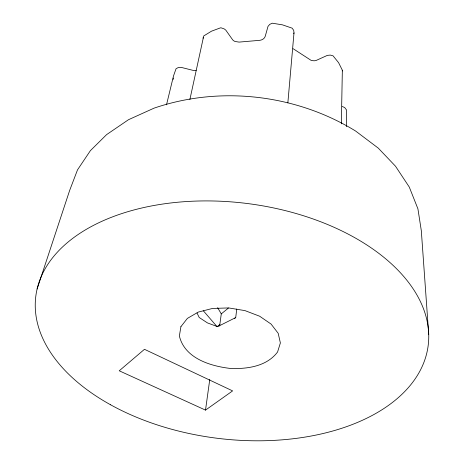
<?xml version="1.0" encoding="UTF-8"?>
<svg xmlns="http://www.w3.org/2000/svg" width="464" height="464" viewBox="0 0 464 464"><rect width="100%" height="100%" fill="white"/><g stroke="black" fill="none" stroke-linecap="round" stroke-linejoin="round"><path stroke-width="0.7" d="M346.353 126.713L346.562 110.043L344.706 107.555L342.229 106.465M341.336 123.853L342.345 70.238L338.61 62.704L333.065 55.837L330.293 55.088L327.317 55.39L316.048 60.5L314.105 60.819L311.153 60.39L293.091 48.674M287.854 102.886L293.996 32.909L293.695 30.351L292.158 28.171L282.524 24.865L272.351 23.2L269.758 24.354L268.001 26.402L265.257 36.233C264.561 38.715 261.98 40.148 259.538 40.339L239.064 42.102L235.039 41.47A6.287 5.237 10.9 0 1 232.667 39.84L225.811 30.148L224.28 28.942L221.403 27.921L220.499 27.834L211.526 31.175L203.719 35.96L189.88 99.516M173.182 79.437L173.31 78.051M203.087 38.292L203.174 37.456M234.598 318.466L235.718 317.579L236.756 309.001M219.634 325.943L221.276 313.884L217.645 307.702M205.511 410.112L232.621 390.891L144.472 349.311L119.236 370.794L205.511 410.112L209.769 379.453M342.229 70.951L342.345 70.238M166.501 104.823L173.501 75.968L176.076 68.678L178.327 67.547L181.146 67.373L193.337 70.447A6.102 4.884 14.4 0 0 196.15 70.284M293.776 33.744L293.996 32.909M37.114 288.968L69.67 190.385L77.505 169.876L90.399 150.638L106.616 134.612L128.505 119.7L154.071 108.147C220.238 85.504 296.154 94.424 355.633 131.051L378.276 148.126L395.519 166.234L409.283 187.062L417.919 208.835L421.318 230.718L428.719 334.341M221.276 313.884L228.433 308.055M219.895 324.429L217.082 326.691L203.406 310.857M235.718 317.579L217.564 326.679L207.443 322.903L199.195 317.486L197.043 313.003M180.914 326.656L179.371 335.953C184.585 358.318 210.494 366.195 230.602 368.468C247.405 369.095 266.817 366.38 277.576 351.99L280.372 342.948L278.203 333.326L271.098 324.087L259.649 316.222L244.986 310.619L228.677 307.928L212.512 308.444L198.25 312.086L187.375 318.403L180.914 326.656M110.606 404.799A197.728 118.337 7.1 0 0 426.793 353.087A197.728 118.337 7.1 0 0 158.589 204.688A197.728 118.337 7.1 0 0 110.606 404.799"/></g></svg>
